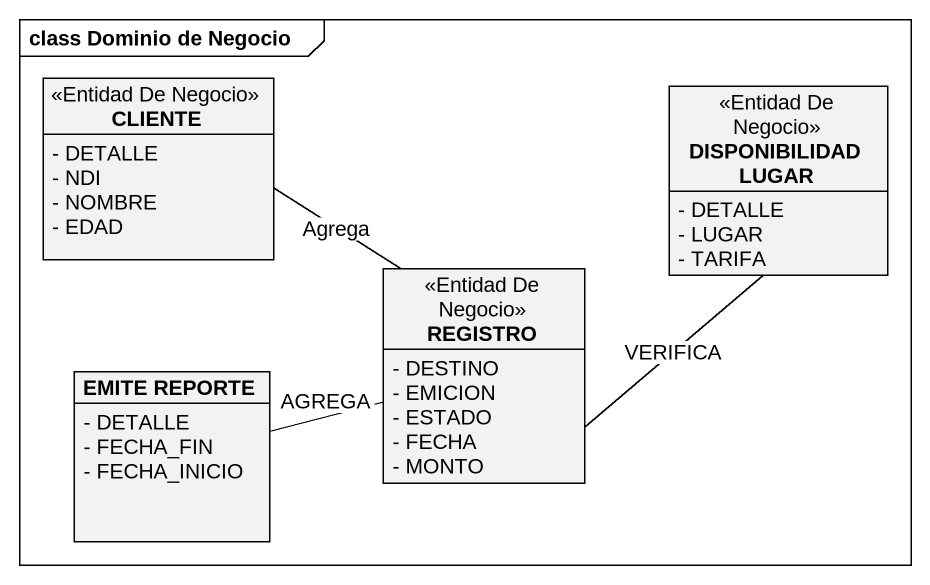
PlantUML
@startuml
mainframe class Dominio de Negocio
hide circle
hide empty members
skinparam classAttributeIconSize 0
class CLIENTE <<Entidad De Negocio>> {
  - DETALLE
  - NDI
  - NOMBRE
  - EDAD
}
class "DISPONIBILIDAD LUGAR" as DISPONIBILIDAD_LUGAR <<Entidad De Negocio>> {
  - DETALLE
  - LUGAR
  - TARIFA
}
class REGISTRO <<Entidad De Negocio>> {
  - DESTINO
  - EMICION
  - ESTADO
  - FECHA
  - MONTO
}
class "EMITE REPORTE" as EMITE_REPORTE {
  - DETALLE
  - FECHA_FIN
  - FECHA_INICIO
}
CLIENTE -- REGISTRO : Agrega
REGISTRO -up- DISPONIBILIDAD_LUGAR : VERIFICA
REGISTRO -left- EMITE_REPORTE : AGREGA
@enduml
